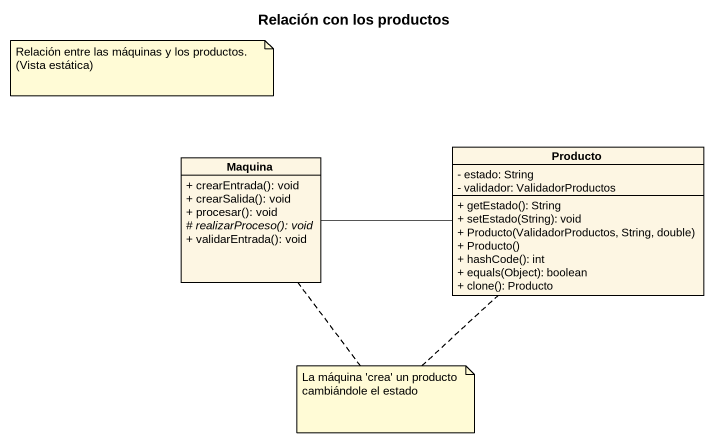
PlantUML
@startuml
title Relación con los productos
hide circle
hide empty members
skinparam classAttributeIconSize 0
class Producto {
  - estado: String
  - validador: ValidadorProductos
  + getEstado(): String
  + setEstado(String): void
  + Producto(ValidadorProductos, String, double)
  + Producto()
  + hashCode(): int
  + equals(Object): boolean
  + clone(): Producto
}
class Maquina {
  + crearEntrada(): void
  + crearSalida(): void
  + procesar(): void
  {abstract} # realizarProceso(): void
  + validarEntrada(): void
}
Maquina -right- Producto
note as N1
  Relación entre las máquinas y los productos.
  (Vista estática)
end note
note as N2
  La máquina 'crea' un producto cambiándole el estado
end note
N2 .. Producto
N2 .. Maquina
@enduml
